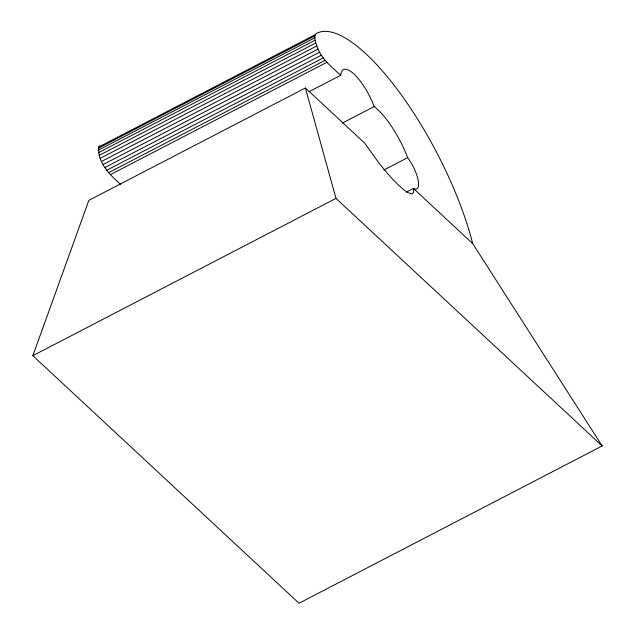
<?xml version="1.0" encoding="UTF-8"?>
<svg xmlns="http://www.w3.org/2000/svg" width="635" height="635" viewBox="0 0 635 635"><rect width="100%" height="100%" fill="white"/><g stroke="black" fill="none" stroke-linecap="round" stroke-linejoin="round"><path stroke-width="0.95" d="M120.769 184.364C109.926 175.316 97.076 162.123 98.822 146.78L99.647 145.923M340.749 75.247C331.351 66.858 320.921 58.372 316.786 45.958C315.77 42.156 313.19 37.044 316.174 33.568A162.473 51.689 62.6 0 1 398.121 90.519A162.473 51.689 62.6 0 1 472.71 243.602L602.155 445.953L299.014 603.25L32.845 355.679L88.868 200.343L305.395 87.987L364.768 143.208L378.777 162.83L387.207 173.101A51.094 8.993 53.2 0 0 408.043 192.667L411.932 193.961L413.742 192.334L413.409 188.452A21.931 6.977 62.6 0 0 418.219 180.499A21.931 6.977 62.6 0 0 407.67 157.655A52.197 16.605 62.6 0 0 374.356 106.672L374.174 106.569A34.56 10.993 62.6 0 0 354.076 74.144A34.56 10.993 62.6 0 0 340.749 75.247L309.062 91.694M98.758 146.987L315.285 34.631M98.377 148.209L314.904 35.854M98.298 150.162L314.825 37.806M98.6 152.567L315.127 40.211M99.258 155.321L315.785 42.966M100.259 158.313L316.786 45.958M101.552 161.441L318.079 49.078M103.092 164.56L319.619 52.197M104.823 167.553L321.35 55.197M106.664 170.299L323.191 57.944M108.545 172.696L325.072 60.341M110.395 174.641L326.922 62.286M342.479 123.007L374.174 106.569M383.905 169.989L407.67 157.655M32.845 355.679L335.986 198.382L602.155 445.953M406.368 192.111L413.409 188.452L472.71 243.602M305.395 87.987L335.986 198.382"/></g></svg>
